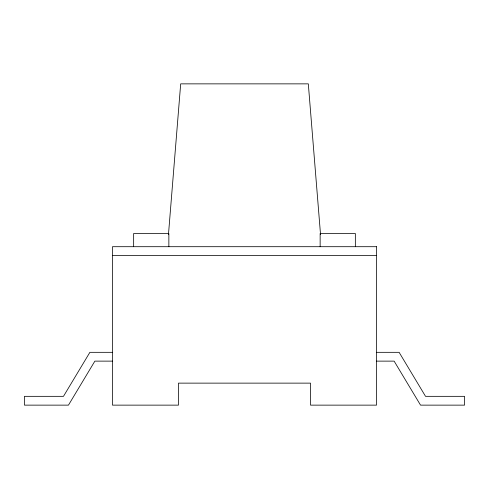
<?xml version="1.0" encoding="UTF-8"?>
<svg xmlns="http://www.w3.org/2000/svg" width="489" height="489" viewBox="0 0 489 489"><rect width="100%" height="100%" fill="white"/><g stroke="black" fill="none" stroke-linecap="round" stroke-linejoin="round"><path stroke-width="0.73" d="M168.467 234.524L180.685 83.863L308.314 83.863L320.533 234.524M112.47 255.502L376.53 255.502M112.47 352.324L89.884 352.324L63.478 396.334L24.45 396.334L24.45 405.136L68.46 405.136L94.866 361.126L112.47 361.126M376.53 352.324L399.116 352.324L425.522 396.334L464.55 396.334L464.55 405.136L420.54 405.136L394.134 361.126L376.53 361.126M355.35 246.701L355.35 233.497L320.142 233.497L320.142 246.701M168.858 246.701L168.858 233.497L133.65 233.497L133.65 246.701M376.53 246.701L112.47 246.701L112.47 405.136L178.485 405.136L178.485 383.131L310.515 383.131L310.515 405.136L376.53 405.136L376.53 246.701"/></g></svg>
